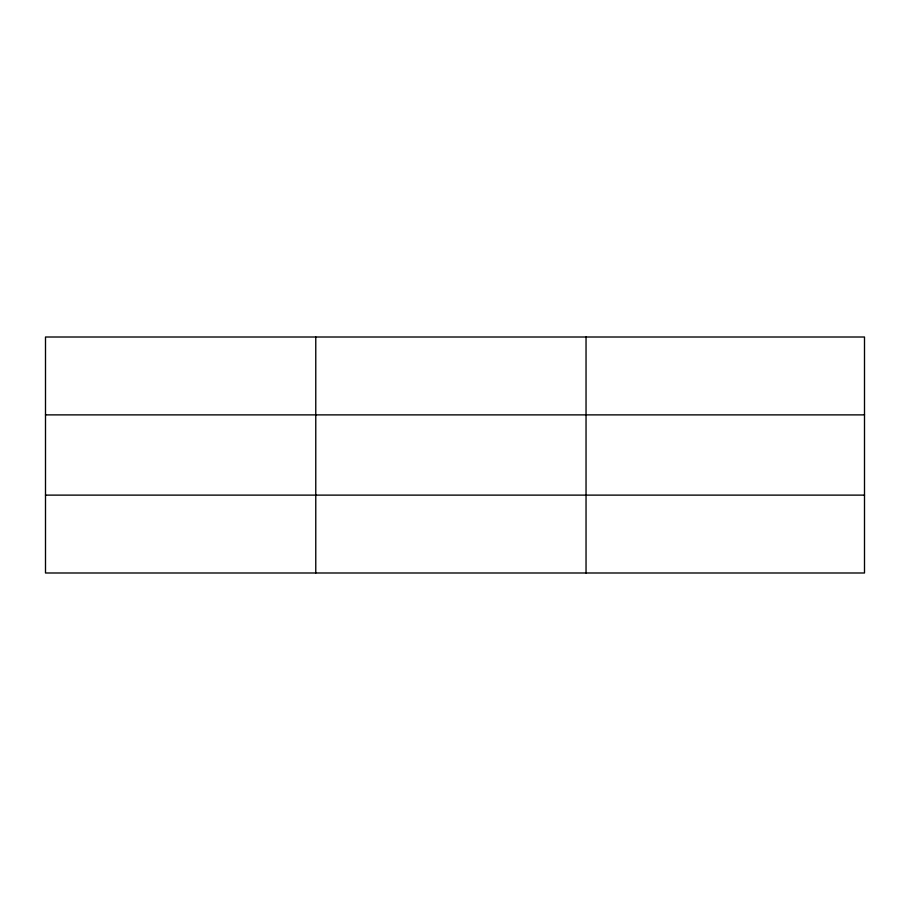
<?xml version="1.0" encoding="UTF-8"?>
<svg xmlns="http://www.w3.org/2000/svg" width="910" height="910" viewBox="0 0 910 910"><rect width="100%" height="100%" fill="white"/><g stroke="black" fill="none" stroke-linecap="round" stroke-linejoin="round"><path stroke-width="1.36" d="M315.77 337.007L315.77 572.993M586.04 337.007L586.04 572.993M864.5 414.88L864.5 337.007L45.5 337.007L45.5 572.993L864.5 572.993L864.5 414.88L45.5 414.88M45.5 495.12L864.5 495.12"/></g></svg>
